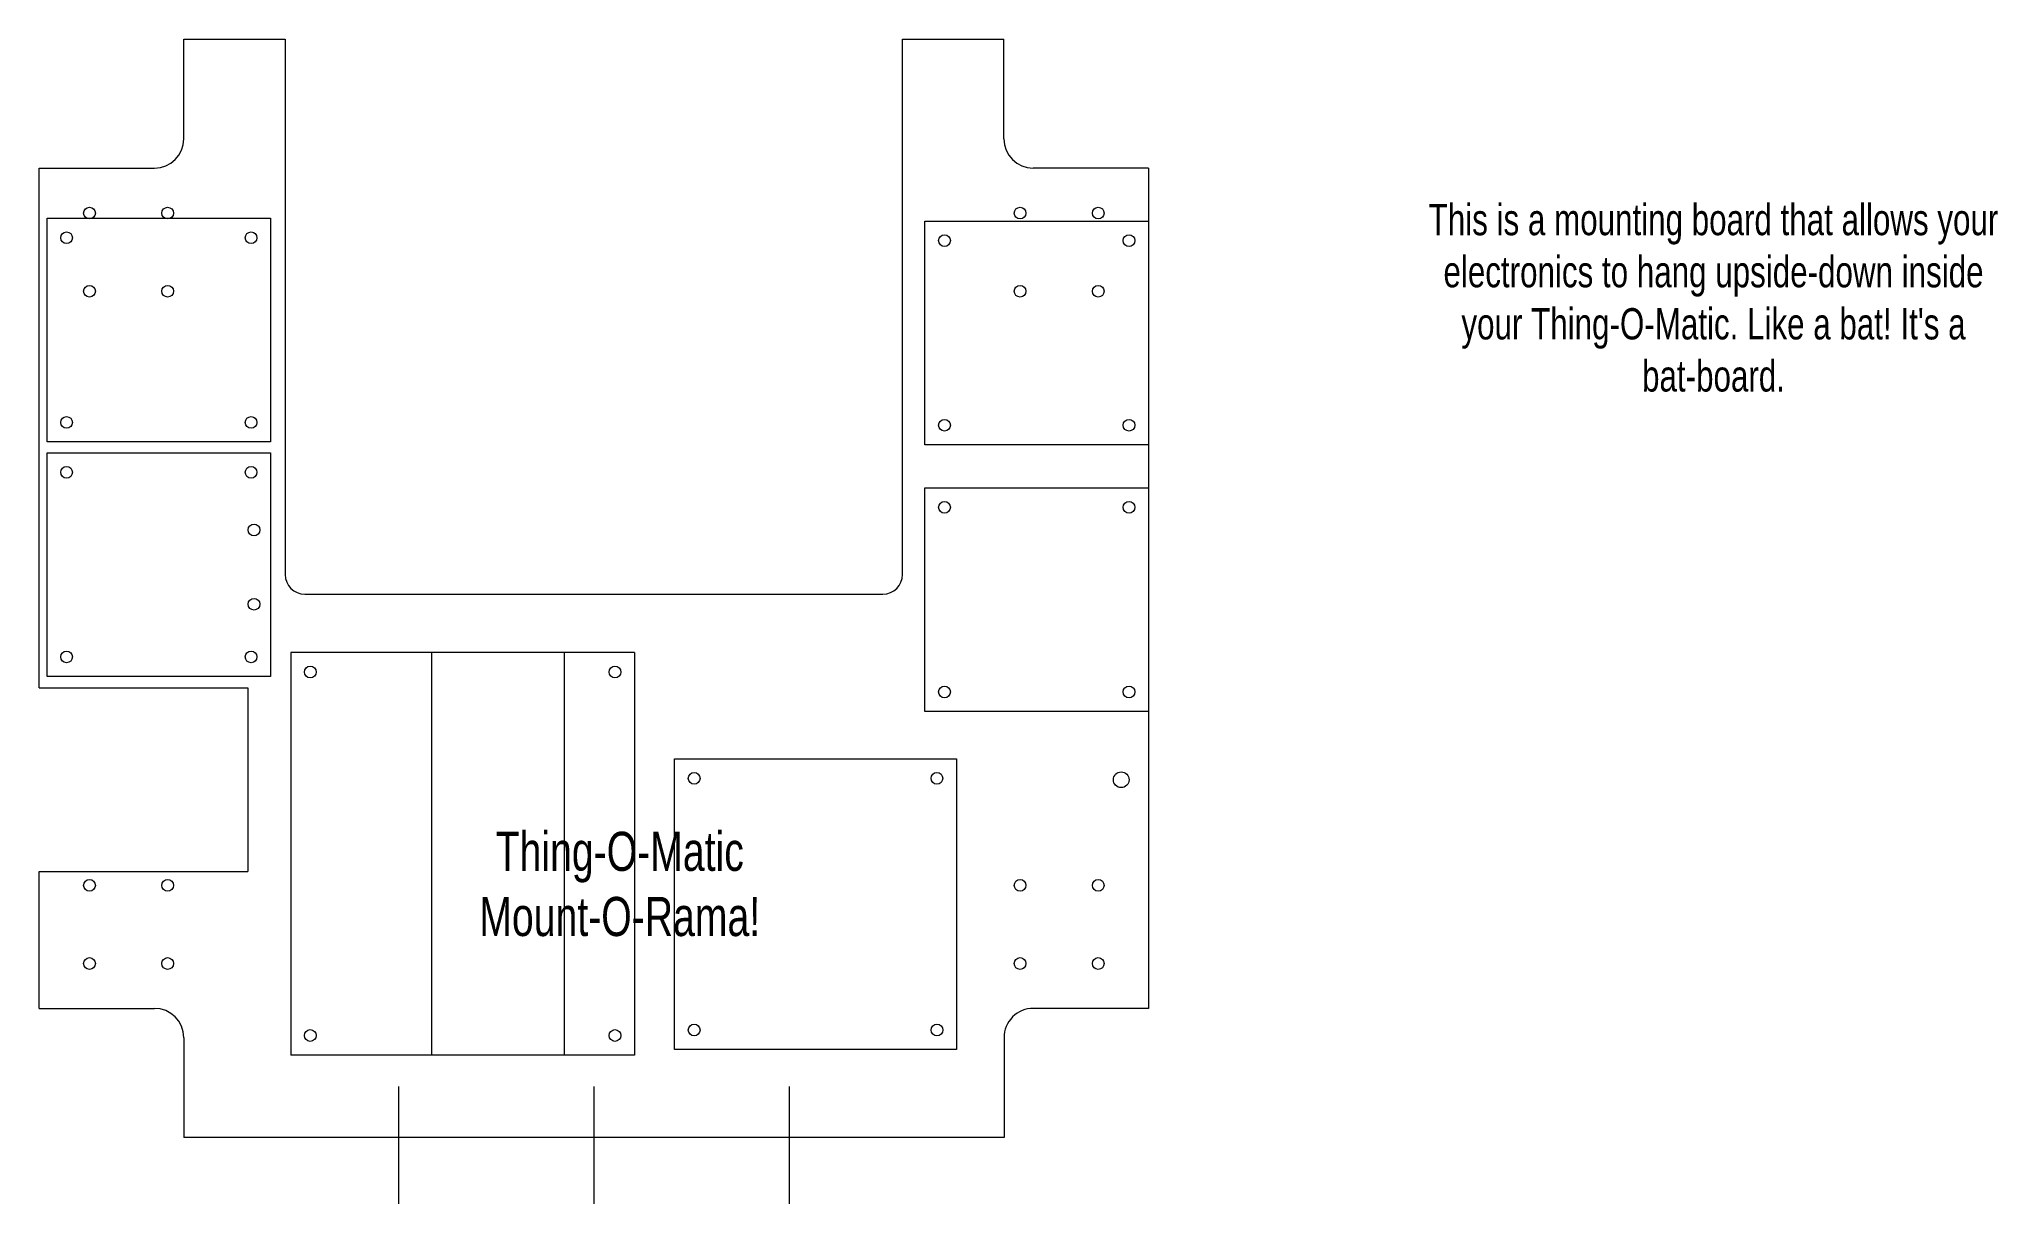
# Model space of a CAD drawing. Header units: millimetres. Extents: x -179 to 323, y -12 to 286.
import ezdxf

# ---------------------------------------------------------------- set-up
doc = ezdxf.new("R2010")
doc.units = ezdxf.units.MM
for name, color, linetype, lineweight, true_color in [('Drawings', 5, 'CONTINUOUS', 0, 0x0000ff), ('em_drawings', 5, 'CONTINUOUS', 0, 0x0000ff), ('em_text', 1, 'CONTINUOUS', 0, 0xff0000), ('holes', 7, 'CONTINUOUS', 0, 0x000000), ('l3', 7, 'CONTINUOUS', 0, 0x000000)]:
    doc.layers.add(name, color=color, linetype=linetype, lineweight=lineweight, true_color=true_color)
doc.styles.get("Standard").update_dxf_attribs({"font": 'txt', "width": 0.75})

msp = doc.modelspace()

# ---------------------------------------------------------------- linework, layer by layer
at = {"layer": 'Drawings'}
for p, q in [((-176.61, 240.39), (-119.37, 240.39)), ((-176.61, 183.15), (-176.61, 240.39)), ((-119.37, 240.39), (-119.37, 183.15)), ((48.14, 239.67), (105.38, 239.67)), ((48.14, 182.43), (48.14, 239.67)), ((105.38, 239.67), (105.38, 182.43)), ((-119.37, 183.15), (-176.61, 183.15)), ((105.38, 182.43), (48.14, 182.43)), ((-176.61, 180.39), (-119.37, 180.39)), ((-176.61, 123.15), (-176.61, 180.39)), ((-119.37, 180.39), (-119.37, 123.15)), ((48.14, 171.43), (105.38, 171.43)), ((48.14, 114.19), (48.14, 171.43)), ((105.38, 171.43), (105.38, 114.19)), ((-26.22, 129.28), (-114.22, 129.28)), ((-114.22, 129.28), (-114.22, 26.28)), ((-78.22, 129.28), (-78.22, 26.28)), ((-44.22, 129.28), (-44.22, 26.28)), ((-26.22, 129.28), (-26.22, 26.28)), ((-119.37, 123.15), (-176.61, 123.15)), ((105.38, 114.19), (48.14, 114.19)), ((-15.95, 102.08), (56.2, 102.09)), ((-15.94, 27.68), (-15.95, 102.08)), ((56.2, 102.09), (56.21, 27.69)), ((-26.22, 26.28), (-114.22, 26.28)), ((56.21, 27.69), (-15.94, 27.68)), ((-86.62, 18.22), (-86.62, -11.78)), ((-36.62, 18.22), (-36.62, -11.78)), ((13.38, 18.22), (13.38, -11.78))]:
    msp.add_line(p, q, dxfattribs=at)
at = {"layer": 'holes'}
for centre, radius in [((-165.73, 241.71), 1.5), ((-145.73, 241.71), 1.5), ((72.5, 241.71), 1.5), ((92.5, 241.71), 1.5), ((-171.61, 235.39), 1.5), ((-124.37, 235.39), 1.5), ((53.14, 234.67), 1.5), ((100.38, 234.67), 1.5), ((-165.73, 221.71), 1.5), ((-145.73, 221.71), 1.5), ((72.5, 221.71), 1.5), ((92.5, 221.71), 1.5), ((-171.61, 188.15), 1.5), ((-124.37, 188.15), 1.5), ((53.14, 187.43), 1.5), ((100.38, 187.43), 1.5), ((-171.61, 175.39), 1.5), ((-124.37, 175.39), 1.5), ((53.14, 166.43), 1.5), ((100.38, 166.43), 1.5), ((-123.62, 160.64), 1.5), ((-123.62, 141.64), 1.5), ((-171.61, 128.15), 1.5), ((-124.37, 128.15), 1.5), ((-109.22, 124.28), 1.5), ((-31.22, 124.28), 1.5), ((53.14, 119.19), 1.5), ((100.38, 119.19), 1.5), ((-10.95, 97.08), 1.5), ((51.2, 97.09), 1.5), ((98.37, 96.71), 2), ((-165.73, 69.7), 1.5), ((-145.73, 69.7), 1.5), ((72.5, 69.7), 1.5), ((92.5, 69.7), 1.5), ((-165.73, 49.7), 1.5), ((-145.73, 49.7), 1.5), ((72.5, 49.7), 1.5), ((92.5, 49.7), 1.5), ((-109.22, 31.28), 1.5), ((-31.22, 31.28), 1.5), ((-10.94, 32.68), 1.5), ((51.21, 32.69), 1.5)]:
    msp.add_circle(centre, radius, dxfattribs=at)
at = {"layer": 'l3'}
for p, q in [((-141.58, 260.72), (-141.57, 286.21)), ((-141.57, 286.21), (-115.62, 286.21)), ((-115.62, 286.21), (-115.62, 149.21)), ((42.38, 149.21), (42.38, 286.21)), ((42.38, 286.21), (68.35, 286.21)), ((68.35, 260.72), (68.35, 286.21)), ((-178.62, 253.23), (-149.08, 253.22)), ((-178.62, 120.21), (-178.62, 253.23)), ((105.38, 253.23), (75.85, 253.22)), ((105.38, 253.23), (105.38, 38.23)), ((-110.62, 144.21), (37.38, 144.21)), ((-178.62, 120.21), (-125.23, 120.21)), ((-125.23, 120.21), (-125.23, 73.21)), ((-178.62, 38.23), (-178.62, 73.21)), ((-178.62, 73.21), (-125.23, 73.21)), ((-178.62, 38.23), (-149.12, 38.23)), ((105.38, 38.23), (75.88, 38.23)), ((-141.62, 30.73), (-141.62, 5.22)), ((68.38, 30.73), (68.38, 5.22)), ((68.38, 5.22), (-141.62, 5.22))]:
    msp.add_line(p, q, dxfattribs=at)
for centre, radius, start, end in [((-149.08, 260.72), 7.5, 269.9816, 359.9816), ((75.85, 260.72), 7.5, 180.0184, 270.0184), ((-110.62, 149.21), 5, 180, 270), ((37.38, 149.21), 5, 270, 0), ((-149.12, 30.73), 7.5, 359.9999, 89.9999), ((75.88, 30.73), 7.5, 90.0001, 180.0001)]:
    msp.add_arc(centre, radius, start, end, dxfattribs=at)

# ---------------------------------------------------------------- texts
at = {"layer": 'em_drawings', "insert": (250, 220), "char_height": 8, "width": 100, "attachment_point": 5}
msp.add_mtext("This\\~is\\~a\\~mounting\\~board\\~that\\~allows\\~your\\Pelectronics\\~to\\~hang\\~upside-down\\~inside\\Pyour\\~Thing-O-Matic.\\~Like\\~a\\~bat!\\~It's\\~a\\Pbat-board.", dxfattribs=at)
at = {"layer": 'em_text', "insert": (-30, 70), "char_height": 10, "width": 100, "attachment_point": 5}
msp.add_mtext('Thing-O-Matic\\PMount-O-Rama!', dxfattribs=at)

doc.saveas('drawing.dxf')
